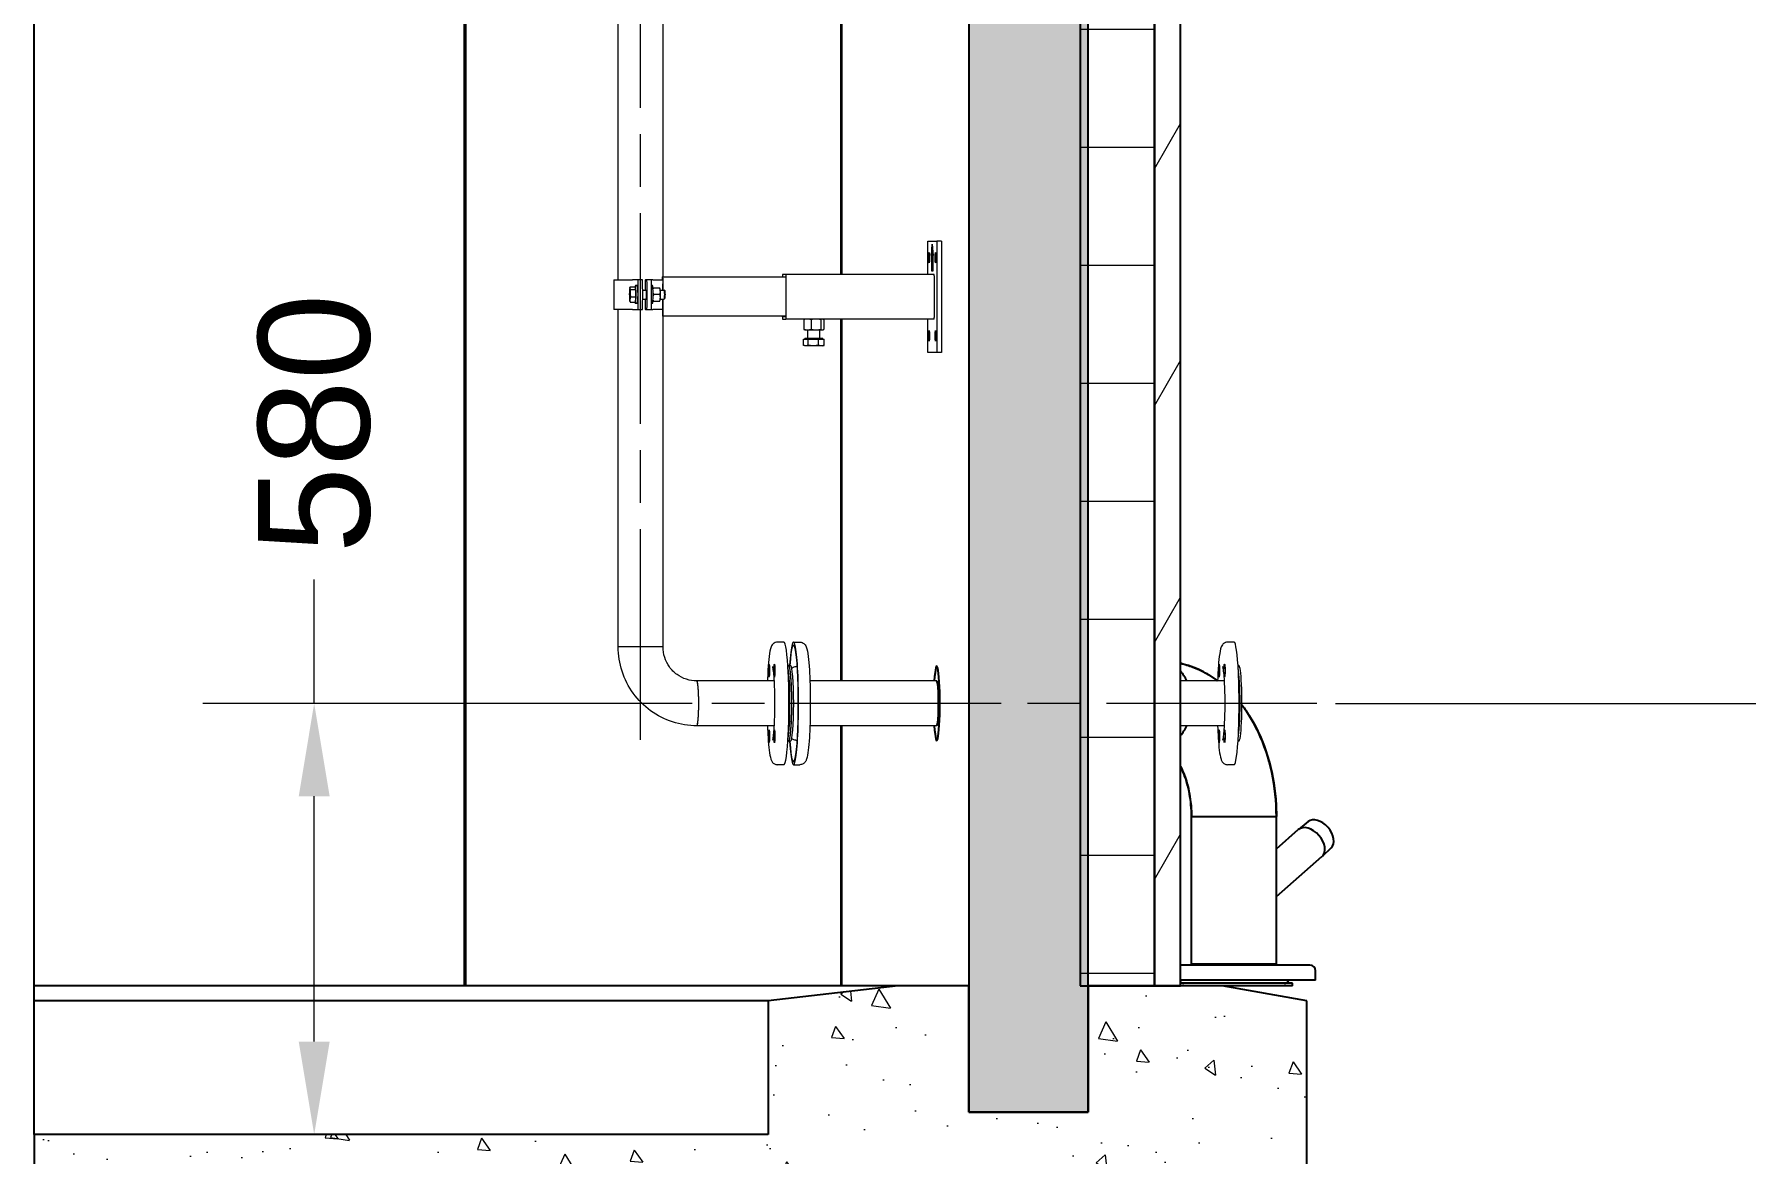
# Model space of a CAD drawing. Header units: millimetres. Extents: x -4172 to 126100, y -2 to 142133.
# Drawn here: x 35799 to 40407, y 3090 to 6102 of the extents above; entities that cross this region are included whole.
import ezdxf

# ---------------------------------------------------------------- set-up
doc = ezdxf.new("R2010")
doc.units = ezdxf.units.MM
doc.header["$LTSCALE"] = 100
doc.linetypes.add('CHAIN', pattern=[0.3543, 0.2362, -0.0295, 0.0591, -0.0295])
for name, color, linetype, lineweight in [('Dimension', 7, 'Continuous', 18), ('Hatch', 7, 'Continuous', 18), ('Visible', 7, 'Continuous', 25)]:
    doc.layers.add(name, color=color, linetype=linetype, lineweight=lineweight)
doc.layers.add('P_Condensate (CS)', color=40, linetype='Continuous', lineweight=18, true_color=0xffbf00)
doc.layers.add('P_Condensate Centerline', color=40, linetype='CHAIN', lineweight=18, true_color=0xffbf00)
doc.styles.add('Title', font='arial.ttf')
doc.dimstyles.new('Default - Method 2b', dxfattribs={"dimscale": 100, "dimtxt": 3, "dimasz": 2.5, "dimexe": 3, "dimexo": 0.5, "dimgap": 0.7, "dimtad": 0, "dimtoh": 1, "dimdec": 1, "dimrnd": 1e-08, "dimtxsty": 'Title', "dimcen": 0.09, "dimdle": 10, "dimclrd": 256, "dimclre": 256, "dimclrt": 7, "dimadec": 0, "dimazin": 2, "dimtfac": 0.833333, "dimtdec": 1, "dimtmove": 0, "dimatfit": 3, "dimfxl": 1, "dimtolj": 1, "dimlwd": -1, "dimlwe": -1, "dimarcsym": 0})

# ---------------------------------------------------------------- blocks, each defined once
blk = doc.blocks.new('*D81')
at = {"layer": 'Defpoints', "color": 0, "transparency": 16777216}
for p in [(37530.4, 14301.5), (39252.5, 4301.5), (40822, 4301.5)]:
    blk.add_point(p, dxfattribs=at)
at = {"layer": 'Dimension', "transparency": 16777216}
for p, q in [((37580.4, 14301.5), (41122, 14301.5)), ((40822, 14051.5), (40822, 9819)), ((40822, 4551.5), (40822, 8784.1)), ((39302.5, 4301.5), (41122, 4301.5))]:
    blk.add_line(p, q, dxfattribs=at)
for points in [[(40780.4, 14051.5), (40863.7, 14051.5), (40822, 14301.5)], [(40780.4, 4551.5), (40863.7, 4551.5), (40822, 4301.5)]]:
    blk.add_solid(points, dxfattribs=at)
at = {"layer": 'Dimension', "color": 7, "transparency": 16777216, "insert": (40975.2, 8854.1), "char_height": 300, "attachment_point": 7, "rotation": 90, "style": 'Title'}
blk.add_mtext('\\A1;5000', dxfattribs=at)
blk = doc.blocks.new('*D82')
at = {"layer": 'Defpoints', "color": 0, "transparency": 16777216}
for p in [(37620.4, 4301.5), (36553, 3141.5), (36553, 3141.5)]:
    blk.add_point(p, dxfattribs=at)
at = {"layer": 'Dimension', "transparency": 16777216}
for p, q in [((36553, 4301.5), (36553, 4634.9)), ((37570.4, 4301.5), (36253, 4301.5)), ((36553, 3391.5), (36553, 4051.5))]:
    blk.add_line(p, q, dxfattribs=at)
for points in [[(36511.4, 4051.5), (36594.7, 4051.5), (36553, 4301.5)], [(36511.4, 3391.5), (36594.7, 3391.5), (36553, 3141.5)]]:
    blk.add_solid(points, dxfattribs=at)
at = {"layer": 'Dimension', "color": 7, "transparency": 16777216, "insert": (36706.2, 4704.9), "char_height": 300, "attachment_point": 7, "rotation": 90, "style": 'Title'}
blk.add_mtext('\\A1;580', dxfattribs=at)

msp = doc.modelspace()

# ---------------------------------------------------------------- hatches: boundary and pattern name
at = {"layer": 'Hatch'}
h = msp.add_hatch(dxfattribs=at)
h.set_pattern_fill('AR-CONC', color=256, scale=53.832768, angle=165.12269, style=0)
h.set_pattern_definition([(215.1227, (0, 0), (-364.504, 131.7854), [40.3746, -444.1203]), (160.1227, (0, 0), (-31.775, -410.5295), [32.2997, -355.2963]), (265.5741, (-30.38, 11), (-396.279, -278.744), [34.313, -377.4442]), (211.3069, (-27.64, -104.06), (-532.389, 233.626), [60.562, -666.1805]), (261.7583, (-72, -84.6), (-620.926, -377.631), [51.47, -566.167]), (156.3069, (-27.64, -104.06), (-620.926, -377.631), [48.4495, -532.944]), (186.1227, (-72.76, -64.22), (-254.9116, 291.9772), [40.3746, -444.1203]), (131.1227, (-72.76, -64.22), (-226.8196, -343.6524), [32.2997, -355.2963]), (236.5741, (-94, -39.9), (-481.7312, -51.6752), [34.313, -377.4442]), (202.6227, (0, 0), (-52.3377, -171.51792), [0, -350.9896, 0, -360.6795, 0, -356.6421]), (172.6227, (0, 0), (-191.3842, -168.8449), [0, -205.6412, 0, -342.9147, 0, -135.9277]), (132.6227, (116.02, -30.82), (-274.62065, 85.5175), [0, -134.5819, 0, -419.8956, 0, -557.1692]), (122.6227, (168.05, -44.64), (-317.2572, 28.5227), [0, -174.9565, 0, -278.8537, 0, -395.6708])])
h.paths.add_polyline_path([(38315.34, 3201.54), (38636.32, 3201.54), (38636.32, 3541.54), (38636.32, 15261.54), (38615.62, 15261.54), (38315.34, 15261.54)])
h = msp.add_hatch(dxfattribs=at)
h.set_pattern_fill('ANSI31', color=256, scale=2540, angle=135.12267, style=0)
h.set_pattern_definition([(180.1227, (0, 0), (0.6798, -317.4993), [])])
h.paths.add_polyline_path([(38615.62, 15271.54), (38615.62, 15261.54), (38615.62, 3541.54), (38636.32, 3541.54), (38815.62, 3541.54), (38815.62, 15271.54)])
h = msp.add_hatch(dxfattribs=at)
h.set_pattern_fill('ANSI31', color=256, scale=2540, angle=195.12287, style=0)
h.set_pattern_definition([(240.1229, (0, 0), (275.3029, -158.16), [])])
h.paths.add_polyline_path([(38885.62, 15271.54), (38815.62, 15271.54), (38815.62, 3541.54), (38885.62, 3541.54)])
h = msp.add_hatch(dxfattribs=at)
h.set_pattern_fill('AR-CONC', color=256, scale=53.832768, angle=255.1229, style=0)
h.set_pattern_definition([(305.1229, (0, 0), (-131.784, -364.5046), [40.3746, -444.1203]), (250.1229, (0, 0), (410.5296, -31.7734), [32.2997, -355.2963]), (355.5743, (-11, -30.38), (278.7455, -396.278), [34.313, -377.4442]), (301.3071, (104.06, -27.64), (-233.624, -532.39), [60.562, -666.1805]), (351.7585, (84.6, -72), (377.6335, -620.925), [51.47, -566.167]), (246.307, (104.06, -27.64), (377.6335, -620.925), [48.4495, -532.944]), (276.1229, (64.22, -72.76), (-291.9762, -254.9127), [40.3746, -444.1203]), (221.1229, (64.22, -72.76), (343.6532, -226.8184), [32.2997, -355.2963]), (326.5743, (39.9, -94), (51.677, -481.731), [34.313, -377.4442]), (292.6229, (0, 0), (171.5181, -52.33706), [0, -350.9896, 0, -360.6795, 0, -356.6421]), (262.6229, (0, 0), (168.8456, -191.3835), [0, -205.6412, 0, -342.9147, 0, -135.9277]), (222.6229, (30.82, 116.02), (-85.5165, -274.62096), [0, -134.5819, 0, -419.8956, 0, -557.1692]), (212.6229, (44.64, 168.05), (-28.5215, -317.2573), [0, -174.9565, 0, -278.8537, 0, -395.6708])])
h.paths.add_polyline_path([(35799.35, 3141.54), (35799.35, 2741.54), (39225.62, 2741.54), (39225.62, 3501.54), (38997.62, 3541.54), (38885.62, 3541.54), (38815.62, 3541.54), (38638.87, 3541.54), (38638.75, 3541.54), (38636.32, 3541.54), (38636.32, 3201.54), (38620.5, 3201.54), (38550.14, 3201.54), (38550.12, 3201.54), (38542.6, 3201.54), (38319.4, 3201.54), (38319.37, 3201.54), (38315.34, 3201.54), (38315.34, 3541.54), (38125.62, 3541.54), (37775.62, 3501.54), (37775.62, 3141.54)])

# ---------------------------------------------------------------- linework, layer by layer
at = {"layer": 'P_Condensate (CS)'}
for p, q in [((37371.57, 5441.54), (37371.57, 7961.54)), ((37492.17, 5449.54), (37492.17, 7943.54)), ((38204.77, 5545.54), (38229.57, 5545.54)), ((38204.77, 5455.54), (38204.77, 5545.54)), ((38214.66, 5506.54), (38217.17, 5536.95)), ((38217.17, 5535.54), (38214.86, 5507.54)), ((38217.17, 5536.95), (38219.69, 5506.54)), ((38219.49, 5507.54), (38217.17, 5535.54)), ((38217.17, 5535.54), (38217.29, 5535.54)), ((38229.57, 5545.54), (38229.57, 5245.54)), ((38241.53, 5545.54), (38229.57, 5545.54)), ((38241.53, 5545.54), (38241.53, 5245.54)), ((38215.93, 5506.54), (38214.66, 5506.54)), ((38214.86, 5507.54), (38216.02, 5507.54)), ((38215.16, 5506.54), (38215.24, 5507.54)), ((38215.93, 5506.54), (38216.02, 5506.54)), ((38215.93, 5464.54), (38215.93, 5506.54)), ((38216.02, 5507.54), (38216.02, 5465.54)), ((38216.31, 5522.68), (38216.47, 5522.68)), ((38216.31, 5513.95), (38216.31, 5522.68)), ((38216.47, 5522.68), (38216.47, 5513.95)), ((38216.73, 5509.98), (38217.06, 5509.98)), ((38217, 5522.68), (38217.15, 5522.68)), ((38217, 5513.9), (38217, 5522.68)), ((38217.15, 5522.68), (38217.15, 5513.95)), ((38217.37, 5522.68), (38217.66, 5522.68)), ((38217.37, 5508.68), (38217.37, 5522.68)), ((38217.53, 5508.68), (38217.37, 5508.68)), ((38217.65, 5521.07), (38217.53, 5521.07)), ((38217.53, 5521.07), (38217.53, 5515.49)), ((38217.53, 5515.49), (38217.63, 5515.49)), ((38217.53, 5513.9), (38217.53, 5508.68)), ((38217.66, 5513.9), (38217.53, 5513.9)), ((38217.63, 5515.49), (38218.01, 5515.49)), ((38217.65, 5521.07), (38218.03, 5521.07)), ((38217.87, 5521.07), (38217.87, 5522.37)), ((38217.87, 5514.32), (38217.87, 5515.49)), ((38217.88, 5516.33), (38218.06, 5516.33)), ((38218.33, 5465.54), (38218.33, 5507.54)), ((38218.33, 5507.54), (38219.49, 5507.54)), ((38218.41, 5506.54), (38218.41, 5464.54)), ((38219.69, 5506.54), (38218.41, 5506.54)), ((38218.83, 5506.54), (38218.83, 5507.54)), ((38219.49, 5507.54), (38219.6, 5507.54)), ((37359.57, 5441.54), (37409.64, 5441.54)), ((37359.57, 5441.54), (37359.57, 5361.54)), ((37420.67, 5441.54), (37409.64, 5441.54)), ((37425.02, 5441.54), (37420.67, 5441.54)), ((37436.98, 5441.54), (37425.02, 5441.54)), ((37444.49, 5441.54), (37444.59, 5441.54)), ((37444.49, 5441.54), (37444.49, 5413.54)), ((37448.94, 5441.54), (37444.59, 5441.54)), ((37460.9, 5441.54), (37448.94, 5441.54)), ((37465.13, 5441.54), (37460.9, 5441.54)), ((37465.13, 5441.54), (37491.99, 5441.54)), ((37489.99, 5449.54), (37489.99, 5441.54)), ((37489.99, 5449.54), (37491.08, 5449.54)), ((37491.08, 5449.54), (37821.35, 5449.54)), ((37813.58, 5451.54), (37813.58, 5449.54)), ((37823.17, 5455.54), (37813.91, 5455.54)), ((37821.35, 5449.54), (37823.01, 5449.54)), ((37823.01, 5449.54), (37823.01, 5341.54)), ((38221.8, 5455.54), (37823.17, 5455.54)), ((37823.5, 5339.54), (37823.5, 5451.54)), ((38218.41, 5464.54), (38215.93, 5464.54)), ((38216.02, 5465.54), (38218.33, 5465.54)), ((38216.43, 5464.54), (38216.43, 5465.54)), ((38218.33, 5465.54), (38218.41, 5465.54)), ((38222.13, 5451.54), (38222.13, 5339.54)), ((37402.59, 5419.06), (37403.44, 5421.47)), ((37403.59, 5421.9), (37416.54, 5421.9)), ((37405.23, 5415.34), (37418.17, 5415.34)), ((37405.57, 5394.98), (37418.51, 5394.98)), ((37416.54, 5421.9), (37417.35, 5418.62)), ((37417.12, 5419.54), (37417.88, 5419.54)), ((37417.35, 5418.62), (37418.17, 5415.34)), ((37418.51, 5394.98), (37417.87, 5388.08)), ((37422.86, 5425.54), (37417.88, 5425.54)), ((37418.17, 5415.34), (37418.34, 5405.16)), ((37418.34, 5405.16), (37418.51, 5394.98)), ((37437.42, 5413.54), (37446.78, 5413.54)), ((37463.72, 5425.54), (37461.21, 5425.54)), ((37465.59, 5419.54), (37483.5, 5419.54)), ((37484.36, 5401.54), (37466.45, 5401.54)), ((37483.99, 5419.06), (37483.82, 5419.54)), ((37484.76, 5413.54), (37495.61, 5413.54)), ((37491.99, 5413.54), (37491.99, 5430.54)), ((37492.65, 5413.54), (37492.65, 5430.54)), ((37497.67, 5411.5), (37495.69, 5413.5)), ((37497.67, 5391.57), (37495.69, 5389.58)), ((37409.64, 5361.54), (37359.57, 5361.54)), ((37371.57, 4453.54), (37371.57, 5361.54)), ((37402.59, 5384.01), (37402.62, 5383.94)), ((37404.29, 5381.18), (37417.23, 5381.18)), ((37409.64, 5361.54), (37420.67, 5361.54)), ((37417.87, 5388.08), (37417.23, 5381.18)), ((37417.45, 5383.54), (37417.88, 5383.54)), ((37422.86, 5377.54), (37417.88, 5377.54)), ((37420.67, 5361.54), (37425.02, 5361.54)), ((37425.02, 5361.54), (37436.98, 5361.54)), ((37437.42, 5389.54), (37446.78, 5389.54)), ((37444.49, 5389.54), (37444.49, 5361.54)), ((37444.59, 5361.54), (37444.49, 5361.54)), ((37444.59, 5361.54), (37448.94, 5361.54)), ((37448.94, 5361.54), (37460.9, 5361.54)), ((37460.9, 5361.54), (37465.13, 5361.54)), ((37463.72, 5377.54), (37461.21, 5377.54)), ((37491.99, 5361.54), (37465.13, 5361.54)), ((37465.59, 5383.54), (37483.5, 5383.54)), ((37483.99, 5384.01), (37483.82, 5383.54)), ((37484.76, 5389.54), (37495.61, 5389.54)), ((37491.99, 5343.54), (37491.99, 5389.54)), ((37492.65, 5343.54), (37492.65, 5389.54)), ((37491.99, 5343.54), (37492.65, 5343.54)), ((37492.17, 4453.54), (37492.17, 5343.54)), ((37823.01, 5343.54), (37492.65, 5343.54)), ((37813.58, 5343.54), (37813.58, 5339.54)), ((37813.91, 5335.54), (37823.17, 5335.54)), ((37814.08, 5341.54), (37814.08, 5343.54)), ((37823.01, 5341.54), (37814.08, 5341.54)), ((38221.8, 5335.54), (37823.17, 5335.54)), ((37871.36, 5334.19), (37871.36, 5307.89)), ((37874.27, 5335.54), (37873.28, 5335.18)), ((37874.27, 5306.54), (37873.28, 5306.9)), ((37874.27, 5306.54), (37880.96, 5306.54)), ((37880.96, 5306.54), (37904.01, 5306.54)), ((37882.27, 5283.54), (37882.27, 5306.54)), ((37890.56, 5334.19), (37890.56, 5307.89)), ((37904.01, 5306.54), (37921.32, 5306.54)), ((37914.27, 5283.54), (37914.27, 5306.54)), ((37917.46, 5334.19), (37917.46, 5307.89)), ((37921.32, 5306.54), (37922.27, 5306.54)), ((37922.27, 5335.54), (37923.26, 5335.18)), ((37922.27, 5306.54), (37923.26, 5306.9)), ((37925.18, 5334.19), (37925.18, 5307.89)), ((38204.77, 5245.54), (38204.77, 5335.54)), ((37870.61, 5264.89), (37870.61, 5281.94)), ((37870.61, 5281.94), (37876.77, 5281.94)), ((37874.27, 5263.54), (37871.48, 5264.55)), ((37922.27, 5283.54), (37874.27, 5283.54)), ((37874.27, 5281.94), (37874.27, 5283.54)), ((37876.77, 5263.54), (37874.27, 5263.54)), ((37876.77, 5281.94), (37882.93, 5281.94)), ((37896.76, 5263.54), (37876.77, 5263.54)), ((37882.93, 5281.94), (37896.76, 5281.94)), ((37882.93, 5264.89), (37882.93, 5281.94)), ((37896.76, 5281.94), (37910.58, 5281.94)), ((37918.26, 5263.54), (37896.76, 5263.54)), ((37910.58, 5264.89), (37910.58, 5281.94)), ((37910.58, 5281.94), (37918.26, 5281.94)), ((37918.26, 5281.94), (37925.93, 5281.94)), ((37922.27, 5263.54), (37918.26, 5263.54)), ((37922.27, 5281.94), (37922.27, 5283.54)), ((37922.27, 5263.54), (37925.06, 5264.55)), ((37925.93, 5264.89), (37925.93, 5281.94)), ((38229.57, 5245.54), (38204.77, 5245.54)), ((38241.53, 5245.54), (38229.57, 5245.54)), ((37492.17, 4453.54), (37371.57, 4453.54)), ((37492.17, 4453.54), (37371.57, 4453.54)), ((37817.55, 4466.54), (37800.6, 4466.54)), ((37843.46, 4466.54), (37860.4, 4466.54)), ((39029.38, 4466.54), (39012.44, 4466.54)), ((37830.5, 4403.54), (37828.27, 4403.54)), ((37830.5, 4403.54), (37835.48, 4403.54)), ((37849.44, 4400.54), (37853.53, 4400.54)), ((39042.34, 4403.54), (39040.11, 4403.54)), ((37790.64, 4361.84), (37583.35, 4361.84)), ((37791.89, 4361.84), (37790.64, 4361.84)), ((38229.13, 4361.84), (37887.67, 4361.84)), ((39002.47, 4361.84), (38885.62, 4361.84)), ((39003.72, 4361.84), (39002.47, 4361.84)), ((37790.64, 4241.24), (37583.35, 4241.24)), ((37791.89, 4241.24), (37790.64, 4241.24)), ((38229.13, 4241.24), (37887.67, 4241.24)), ((39002.47, 4241.24), (38885.62, 4241.24)), ((39003.72, 4241.24), (39002.47, 4241.24)), ((37830.5, 4199.54), (37828.27, 4199.54)), ((37830.5, 4199.54), (37835.48, 4199.54)), ((37849.44, 4202.54), (37853.53, 4202.54)), ((39042.34, 4199.54), (39040.11, 4199.54)), ((37817.55, 4136.54), (37800.6, 4136.54)), ((37843.46, 4136.54), (37860.4, 4136.54)), ((39029.38, 4136.54), (39012.44, 4136.54))]:
    msp.add_line(p, q, dxfattribs=at)
for centre, major_axis in [((38208.49, 5500.54), (0, 14)), ((38225.85, 5500.54), (0, 14)), ((38208.49, 5290.54), (0, 14)), ((38225.85, 5290.54), (0, 14)), ((37777.35, 4389.93), (0, 17.5)), ((37791.97, 4389.93), (0, 17.5)), ((38989.19, 4389.93), (0, 17.5)), ((39003.8, 4389.93), (0, 17.5)), ((37777.35, 4213.15), (0, -17.5)), ((37791.97, 4213.15), (0, -17.5)), ((38989.19, 4213.15), (0, -17.5)), ((39003.8, 4213.15), (0, -17.5))]:
    msp.add_ellipse(centre, major_axis=major_axis, ratio=0.0826786, dxfattribs=at)
for centre, major_axis, start_param, end_param in [((37413.93, 5401.54), (0, -140), 1.2810462, 1.8605464), ((37425.89, 5401.54), (0, 140), 4.4226389, 5.0021391), ((37437.85, 5401.54), (0, -140), 1.2810462, 1.8605464), ((37449.81, 5401.54), (0, 140), 4.4226389, 5.0021391), ((37491.08, 5430.54), (0, 19), 4.712389, 6.2831853), ((37813.91, 5451.54), (0, 4), 0, 1.5707963), ((37823.17, 5451.54), (0, 4), 4.712389, 6.2831853), ((38221.8, 5451.54), (0, 4), 4.712389, 6.2831853), ((37402.93, 5401.54), (0, 18), 0.7259889, 1.7731864), ((37402.93, 5401.54), (0, -18), 4.9147791, 5.9619766), ((37402.93, 5401.54), (0, 18), 5.9619766, 7.0091742), ((37402.93, 5401.54), (0, 18), 4.9147791, 5.9619766), ((37402.93, 5401.54), (0, -18), 0.7259889, 1.7731864), ((37417.88, 5401.54), (0, 24), 2.5836552, 6.899932), ((37417.88, 5401.54), (0, 18), 3.1415927, 6.2831853), ((37422.86, 5401.54), (0, 24), 3.1415927, 6.2831853), ((37446.78, 5401.54), (0, 12), 3.1415927, 6.2831853), ((37463.72, 5401.54), (0, 24), 3.1415927, 6.2831853), ((37483.65, 5401.54), (0, 18), 5.2359878, 6.0532258), ((37483.65, 5401.54), (0, -18), 0.2299595, 1.0471976), ((37483.65, 5401.54), (0, -18), 1.0471976, 2.0943951), ((37495.61, 5401.54), (0, 12), 3.1415927, 6.2831853), ((37497.6, 5401.54), (0, 10), 3.2246508, 6.2001272), ((37402.93, 5401.54), (0, -18), 5.9619766, 7.0091742), ((37813.91, 5339.54), (0, -4), 4.712389, 6.2831853), ((37823.17, 5339.54), (0, -4), 0, 1.5707963), ((38221.8, 5339.54), (0, -4), 0, 1.5707963), ((37843.46, 4301.54), (0, 165), 2.2372238, 7.1875541), ((37843.46, 4301.54), (0, 157), 2.2779618, 7.1468162), ((37817.55, 4301.54), (0, -165), 0, 3.1415927), ((39029.38, 4301.54), (0, -165), 0, 3.1415927), ((37825.52, 4301.54), (0, -102), 0.3923971, 2.7491956), ((37830.5, 4301.54), (0, -102), 0, 3.1415927), ((37830.5, 4301.54), (0, 102), 3.1415926, 6.2831852), ((37835.48, 4301.54), (0, 102), 3.1415927, 6.2831853), ((39037.35, 4301.54), (0, -102), 0.3923971, 2.7491956), ((39042.34, 4301.54), (0, -102), 0, 3.1415927), ((37583.35, 4301.54), (0, -60.3), 0.0000001, 3.1415927), ((37583.35, 4301.54), (0, -60.3), 0, 3.1415927), ((37790.64, 4301.54), (0, 60.3), 6.0027788, 6.2831853), ((37790.64, 4301.54), (0, 60.3), 6.0027788, 6.2831853), ((39002.47, 4301.54), (0, 60.3), 6.0027788, 6.2831853), ((39002.47, 4301.54), (0, 60.3), 6.0027788, 6.2831853), ((37790.64, 4301.54), (0, -60.3), 0, 0.2804065), ((37790.64, 4301.54), (0, -60.3), 0, 0.2804065), ((39002.47, 4301.54), (0, -60.3), 0, 0.2804065), ((39002.47, 4301.54), (0, -60.3), 0, 0.2804065)]:
    msp.add_ellipse(centre, major_axis=major_axis, ratio=0.0826786, start_param=start_param, end_param=end_param, dxfattribs=at)
for points in [[(38216.43, 5509.68), (38216.36, 5510.41), (38216.31, 5512.45), (38216.31, 5513.95)], [(38216.73, 5508.39), (38216.63, 5508.39), (38216.48, 5509.04), (38216.43, 5509.68)], [(38216.47, 5513.95), (38216.47, 5512.97), (38216.49, 5511.66), (38216.52, 5511.12)], [(38216.52, 5511.12), (38216.55, 5510.56), (38216.66, 5509.98), (38216.73, 5509.98)], [(38216.73, 5509.98), (38216.81, 5509.98), (38216.92, 5510.56), (38216.95, 5511.12)], [(38217.04, 5509.68), (38216.99, 5509.03), (38216.84, 5508.39), (38216.73, 5508.39)], [(38216.92, 5509.68), (38216.91, 5509.83), (38216.9, 5509.98)], [(38216.98, 5509.12), (38216.95, 5509.36), (38216.92, 5509.68)], [(38216.95, 5511.12), (38216.98, 5511.66), (38217, 5512.96), (38217, 5513.9)], [(38217.15, 5513.95), (38217.15, 5512.49), (38217.1, 5510.4), (38217.04, 5509.68)], [(38217.63, 5515.49), (38217.73, 5515.49), (38217.84, 5515.86), (38217.88, 5516.33)], [(38217.86, 5520.54), (38217.82, 5520.84), (38217.73, 5521.07), (38217.65, 5521.07)], [(38217.66, 5522.68), (38217.77, 5522.68), (38217.91, 5522.28), (38217.97, 5521.81)], [(38218, 5515.36), (38217.94, 5514.64), (38217.78, 5513.9), (38217.66, 5513.9)], [(38217.94, 5518.41), (38217.94, 5519.13), (38217.9, 5520.2), (38217.86, 5520.54)], [(38217.88, 5516.33), (38217.91, 5516.75), (38217.94, 5517.74), (38217.94, 5518.41)], [(38217.97, 5521.81), (38218.03, 5521.28), (38218.1, 5519.63), (38218.1, 5518.46)], [(38218.1, 5518.46), (38218.1, 5517.56), (38218.05, 5515.92), (38218, 5515.36)]]:
    msp.add_open_spline(points, degree=2, dxfattribs=at)
for points, weights in [([(37403.4, 5418.62), (37403.02, 5420.14), (37403.59, 5421.9)], [1, 1.04004449402, 1.00403051866]), ([(37405.23, 5415.34), (37403.78, 5417.09), (37403.4, 5418.62)], [1.00403051866, 1.04004449402, 1]), ([(37403.59, 5421.9), (37403.51, 5421.68), (37403.44, 5421.47)], [1.00403051866, 1.00608381719, 1.0078898809]), ([(37403.92, 5388.08), (37404.22, 5391.28), (37405.57, 5394.98)], [1, 1.04004449402, 1.00403051866]), ([(37404.39, 5405.16), (37404.31, 5409.88), (37405.23, 5415.34)], [1, 1.04004449402, 1.00403051866]), ([(37405.57, 5394.98), (37404.47, 5400.43), (37404.39, 5405.16)], [1.00403051866, 1.04004449402, 1]), ([(37465.03, 5419.54), (37465.29, 5419.54), (37465.59, 5419.54)], [1.12891498948, 1.13983581333, 1.14735010412]), ([(37465.59, 5419.54), (37465.38, 5418.22), (37465.24, 5416.99)], [1.14735010412, 1.13743874192, 1.12160081122]), ([(37465.69, 5404.94), (37465.99, 5403.31), (37466.45, 5401.54)], [1.11000226936, 1.13402903397, 1.14735010412]), ([(37466.45, 5401.54), (37465.99, 5399.77), (37465.69, 5398.14)], [1.14735010412, 1.13402903397, 1.11000226936]), ([(37483.5, 5419.54), (37483.82, 5419.54), (37483.82, 5419.54)], [1.14735010412, 1.12620574113, 1.07808859101]), ([(37484.94, 5410.54), (37484.74, 5414.71), (37483.5, 5419.54)], [1, 1.11179941695, 1.14735010412]), ([(37483.5, 5383.54), (37484.74, 5388.36), (37484.94, 5392.54)], [1.14735010412, 1.11179941695, 1]), ([(37484.36, 5401.54), (37485.14, 5406.36), (37484.94, 5410.54)], [1.14735010412, 1.11179941695, 1]), ([(37484.94, 5392.54), (37485.14, 5396.71), (37484.36, 5401.54)], [1, 1.11179941695, 1.14735010412]), ([(37402.62, 5383.94), (37403.07, 5382.65), (37404.29, 5381.18)], [1.01113920297, 1.03410532363, 1.00403051866]), ([(37404.29, 5381.18), (37403.62, 5384.87), (37403.92, 5388.08)], [1.00403051866, 1.04004449402, 1]), ([(37465.59, 5383.54), (37465.29, 5383.54), (37465.03, 5383.54)], [1.14735010412, 1.13983581333, 1.12891498948]), ([(37465.24, 5386.08), (37465.38, 5384.85), (37465.59, 5383.54)], [1.12160081122, 1.13743874192, 1.14735010412]), ([(37483.82, 5383.54), (37483.82, 5383.54), (37483.5, 5383.54)], [1.07808859101, 1.12620574113, 1.14735010412]), ([(37880.96, 5335.54), (37876.5, 5335.54), (37871.36, 5334.19)], [1, 1.11576506476, 1.15554960661]), ([(37871.36, 5334.19), (37872.37, 5334.85), (37873.28, 5335.18)], [1.15554960661, 1.1357522507, 1.09714060033]), ([(37871.36, 5307.89), (37876.5, 5306.54), (37880.96, 5306.54)], [1.15554960661, 1.11576506476, 1]), ([(37873.28, 5306.9), (37872.37, 5307.23), (37871.36, 5307.89)], [1.09714060033, 1.1357522507, 1.15554960661]), ([(37890.56, 5334.19), (37885.41, 5335.54), (37880.96, 5335.54)], [1.15554960661, 1.11576506476, 1]), ([(37880.96, 5306.54), (37885.41, 5306.54), (37890.56, 5307.89)], [1, 1.11576506476, 1.15554960661]), ([(37904.01, 5335.54), (37897.77, 5335.54), (37890.56, 5334.19)], [1, 1.11576506476, 1.15554960661]), ([(37890.56, 5307.89), (37897.77, 5306.54), (37904.01, 5306.54)], [1.15554960661, 1.11576506476, 1]), ([(37917.46, 5334.19), (37910.25, 5335.54), (37904.01, 5335.54)], [1.15554960661, 1.11576506476, 1]), ([(37904.01, 5306.54), (37910.25, 5306.54), (37917.46, 5307.89)], [1, 1.11576506476, 1.15554960661]), ([(37921.32, 5335.54), (37919.53, 5335.54), (37917.46, 5334.19)], [1, 1.11576506476, 1.15554960661]), ([(37917.46, 5307.89), (37919.53, 5306.54), (37921.32, 5306.54)], [1.15554960661, 1.11576506476, 1]), ([(37925.18, 5334.19), (37923.11, 5335.54), (37921.32, 5335.54)], [1.15554960661, 1.11576506476, 1]), ([(37921.32, 5306.54), (37923.11, 5306.54), (37925.18, 5307.89)], [1, 1.11576506476, 1.15554960661]), ([(37876.77, 5263.54), (37873.91, 5263.54), (37870.61, 5264.89)], [1, 1.04818815859, 1.01981541865]), ([(37882.93, 5264.89), (37879.63, 5263.54), (37876.77, 5263.54)], [1.01981541865, 1.04818815859, 1]), ([(37896.76, 5263.54), (37890.34, 5263.54), (37882.93, 5264.89)], [1, 1.04818815859, 1.01981541865]), ([(37910.58, 5264.89), (37903.17, 5263.54), (37896.76, 5263.54)], [1.01981541865, 1.04818815859, 1]), ([(37918.26, 5263.54), (37914.7, 5263.54), (37910.58, 5264.89)], [1, 1.04818815859, 1.01981541865]), ([(37925.93, 5264.89), (37921.82, 5263.54), (37918.26, 5263.54)], [1.01981541865, 1.04818815859, 1]), ([(37925.06, 5264.55), (37925.49, 5264.71), (37925.93, 5264.89)], [1.02591072975, 1.02351333745, 1.01981541865])]:
    msp.add_rational_spline(points, weights, degree=2, dxfattribs=at)
for points, knots in [([(37583.35, 4241.24), (37561.15, 4241.24), (37538.96, 4244.77), (37496.74, 4258.53), (37476.73, 4268.76), (37440.85, 4294.92), (37424.98, 4310.84), (37398.94, 4346.82), (37388.76, 4366.86), (37375.08, 4409.12), (37371.57, 4431.33), (37371.57, 4453.54)], [3.1415927, 3.1415927, 3.1415927, 3.1415927, 3.4557519, 3.4557519, 3.7699112, 3.7699112, 4.0840704, 4.0840704, 4.3982297, 4.3982297, 4.712389, 4.712389, 4.712389, 4.712389]), ([(37583.35, 4361.84), (37573.82, 4361.84), (37564.3, 4363.35), (37546.17, 4369.26), (37537.56, 4373.66), (37522.11, 4384.92), (37515.27, 4391.79), (37504.02, 4407.33), (37499.61, 4416), (37493.69, 4434.29), (37492.17, 4443.91), (37492.17, 4453.54)], [3.1415927, 3.1415927, 3.1415927, 3.1415927, 3.4557519, 3.4557519, 3.7699112, 3.7699112, 4.0840704, 4.0840704, 4.3982297, 4.3982297, 4.712389, 4.712389, 4.712389, 4.712389]), ([(37800.6, 4466.54), (37798.37, 4466.54), (37796.16, 4466.06), (37792.3, 4464.54), (37790.73, 4463.49), (37787.92, 4461.15), (37786.9, 4459.89), (37784.67, 4456.73), (37783.93, 4455.07), (37780.43, 4446.36), (37779.32, 4438.89), (37776.69, 4417.95), (37775.62, 4405.59), (37774.18, 4382.23), (37773.71, 4372.29), (37773.33, 4361.84)], [0, 0, 0, 0, 0.0326229, 0.0326229, 0.0687878, 0.0687878, 0.1164346, 0.1164346, 0.2027647, 0.2027647, 0.5822135, 0.5822135, 0.9313367, 0.9313367, 1.1583886, 1.1583886, 1.1583886, 1.1583886]), ([(37860.4, 4466.54), (37862.64, 4466.54), (37864.85, 4466.06), (37868.7, 4464.54), (37870.28, 4463.49), (37873.08, 4461.15), (37874.1, 4459.89), (37876.33, 4456.73), (37877.08, 4455.07), (37880.58, 4446.36), (37881.68, 4438.89), (37884.31, 4417.95), (37885.38, 4405.59), (37887.07, 4378.17), (37887.7, 4363.35), (37888.53, 4332.26), (37888.73, 4316.02), (37888.7, 4283.64), (37888.47, 4267.49), (37887.59, 4236.84), (37886.94, 4222.34), (37885.28, 4196.29), (37884.26, 4184.79), (37881.82, 4165.28), (37880.62, 4157.91), (37877.67, 4149.3), (37876.9, 4147.2), (37874.26, 4143.4), (37873.35, 4142.25), (37870.43, 4139.63), (37868.19, 4138.09), (37863.65, 4136.78), (37862.03, 4136.54), (37860.4, 4136.54)], [3.1415927, 3.1415927, 3.1415927, 3.1415927, 3.1742155, 3.1742155, 3.2103805, 3.2103805, 3.2580272, 3.2580272, 3.3443573, 3.3443573, 3.7238062, 3.7238062, 4.0729294, 4.0729294, 4.4002959, 4.4002959, 4.7238707, 4.7238707, 5.046693, 5.046693, 5.3703922, 5.3703922, 5.6981769, 5.6981769, 6.0468755, 6.0468755, 6.1650304, 6.1650304, 6.2093183, 6.2093183, 6.2594455, 6.2594455, 6.2831853, 6.2831853, 6.2831853, 6.2831853]), ([(39012.44, 4466.54), (39010.2, 4466.54), (39007.99, 4466.06), (39004.14, 4464.54), (39002.56, 4463.49), (38999.76, 4461.15), (38998.74, 4459.89), (38996.51, 4456.73), (38995.76, 4455.07), (38992.26, 4446.36), (38991.16, 4438.89), (38988.53, 4417.95), (38987.46, 4405.59), (38986.02, 4382.23), (38985.54, 4372.29), (38985.16, 4361.84)], [3.1415927, 3.1415927, 3.1415927, 3.1415927, 3.1742155, 3.1742155, 3.2103805, 3.2103805, 3.2580272, 3.2580272, 3.3443573, 3.3443573, 3.7238062, 3.7238062, 4.0729294, 4.0729294, 4.2999813, 4.2999813, 4.2999813, 4.2999813]), ([(37787.53, 4202.66), (37787.53, 4202.66), (37787.66, 4203.04), (37788.13, 4204.86), (37788.57, 4207.03), (37789.61, 4213.84), (37790.23, 4219.21), (37791.4, 4232.75), (37791.94, 4241.2), (37792.8, 4260.07), (37793.12, 4270.53), (37793.46, 4292.25), (37793.5, 4303.51), (37793.27, 4325.58), (37793.01, 4336.39), (37792.24, 4356.38), (37791.72, 4365.57), (37790.51, 4381.18), (37789.81, 4387.69), (37788.79, 4394.62), (37788.48, 4396.42), (37787.96, 4398.9), (37787.74, 4399.74), (37787.56, 4400.32), (37787.53, 4400.41), (37787.53, 4400.41)], [3.3600099, 3.3600099, 3.3600099, 3.3600099, 3.4517788, 3.4517788, 3.6368153, 3.6368153, 3.904326, 3.904326, 4.2071815, 4.2071815, 4.5200435, 4.5200435, 4.8357434, 4.8357434, 5.1516645, 5.1516645, 5.4654668, 5.4654668, 5.7712563, 5.7712563, 5.9070362, 5.9070362, 6.0190495, 6.0190495, 6.0647681, 6.0647681, 6.0647681, 6.0647681]), ([(37838.69, 4395.87), (37839.57, 4396.8), (37840.74, 4397.84), (37843.9, 4399.55), (37845.77, 4400.22), (37848.36, 4400.51), (37848.9, 4400.54), (37849.44, 4400.54)], [3.055006319, 3.055006319, 3.055006319, 3.055006319, 3.096787635, 3.096787635, 3.132443861, 3.132443861, 3.141592654, 3.141592654, 3.141592654, 3.141592654]), ([(38999.36, 4202.66), (38999.36, 4202.66), (38999.49, 4203.04), (38999.96, 4204.86), (39000.4, 4207.03), (39001.45, 4213.84), (39002.06, 4219.21), (39003.23, 4232.75), (39003.77, 4241.2), (39004.64, 4260.07), (39004.95, 4270.53), (39005.3, 4292.25), (39005.33, 4303.51), (39005.11, 4325.58), (39004.85, 4336.39), (39004.07, 4356.38), (39003.56, 4365.57), (39002.35, 4381.18), (39001.65, 4387.69), (39000.63, 4394.62), (39000.32, 4396.42), (38999.79, 4398.9), (38999.57, 4399.74), (38999.4, 4400.32), (38999.36, 4400.41), (38999.36, 4400.41)], [6.5016025, 6.5016025, 6.5016025, 6.5016025, 6.5933715, 6.5933715, 6.7784079, 6.7784079, 7.0459186, 7.0459186, 7.3487742, 7.3487742, 7.6616362, 7.6616362, 7.977336, 7.977336, 8.2932572, 8.2932572, 8.6070594, 8.6070594, 8.912849, 8.912849, 9.0486288, 9.0486288, 9.1606422, 9.1606422, 9.2063608, 9.2063608, 9.2063608, 9.2063608]), ([(37830.04, 4235.29), (37830.51, 4240.12), (37830.92, 4245.56), (37831.73, 4259.33), (37832.08, 4268.02), (37832.52, 4286.12), (37832.62, 4295.51), (37832.56, 4314.16), (37832.4, 4323.41), (37831.85, 4340.92), (37831.46, 4349.17), (37830.68, 4360.56), (37830.38, 4364.33), (37830.04, 4367.78)], [3.8439617, 3.8439617, 3.8439617, 3.8439617, 4.0949016, 4.0949016, 4.4255502, 4.4255502, 4.7508404, 4.7508404, 5.0751836, 5.0751836, 5.4011359, 5.4011359, 5.5808162, 5.5808162, 5.5808162, 5.5808162]), ([(39041.88, 4235.29), (39042.35, 4240.12), (39042.76, 4245.56), (39043.57, 4259.33), (39043.92, 4268.02), (39044.36, 4286.12), (39044.45, 4295.51), (39044.4, 4314.16), (39044.24, 4323.41), (39043.69, 4340.92), (39043.3, 4349.17), (39042.52, 4360.56), (39042.21, 4364.33), (39041.88, 4367.78)], [6.9855544, 6.9855544, 6.9855544, 6.9855544, 7.2364942, 7.2364942, 7.5671428, 7.5671428, 7.8924331, 7.8924331, 8.2167762, 8.2167762, 8.5427286, 8.5427286, 8.7224089, 8.7224089, 8.7224089, 8.7224089]), ([(37773.33, 4241.24), (37773.74, 4229.93), (37774.26, 4219.22), (37775.73, 4196.29), (37776.74, 4184.79), (37779.18, 4165.28), (37780.38, 4157.91), (37783.33, 4149.3), (37784.1, 4147.2), (37786.74, 4143.4), (37787.65, 4142.25), (37790.57, 4139.63), (37792.82, 4138.09), (37797.35, 4136.78), (37798.97, 4136.54), (37800.6, 4136.54)], [1.983204, 1.983204, 1.983204, 1.983204, 2.2287996, 2.2287996, 2.5565843, 2.5565843, 2.9052829, 2.9052829, 3.0234378, 3.0234378, 3.0677257, 3.0677257, 3.1178529, 3.1178529, 3.1415927, 3.1415927, 3.1415927, 3.1415927]), ([(38985.16, 4241.24), (38985.57, 4229.93), (38986.1, 4219.22), (38987.56, 4196.29), (38988.58, 4184.79), (38991.02, 4165.28), (38992.22, 4157.91), (38995.17, 4149.3), (38995.93, 4147.2), (38998.58, 4143.4), (38999.49, 4142.25), (39002.41, 4139.63), (39004.65, 4138.09), (39009.19, 4136.78), (39010.81, 4136.54), (39012.44, 4136.54)], [5.1247967, 5.1247967, 5.1247967, 5.1247967, 5.3703922, 5.3703922, 5.6981769, 5.6981769, 6.0468755, 6.0468755, 6.1650304, 6.1650304, 6.2093183, 6.2093183, 6.2594455, 6.2594455, 6.2831853, 6.2831853, 6.2831853, 6.2831853]), ([(37849.44, 4202.54), (37847.71, 4202.54), (37846, 4202.86), (37842.94, 4203.95), (37841.65, 4204.72), (37839.84, 4206.07), (37839.21, 4206.65), (37838.69, 4207.2)], [0, 0, 0, 0, 0.029350895, 0.029350895, 0.061628613, 0.061628613, 0.086586335, 0.086586335, 0.086586335, 0.086586335])]:
    msp.add_open_spline(points, degree=3, knots=knots, dxfattribs=at)
at = {"layer": 'P_Condensate Centerline', "ltscale": 23.990969}
for p, q in [((37431.87, 4203.54), (37431.87, 14399.54)), ((39252.47, 4301.54), (37620.36, 4301.54))]:
    msp.add_line(p, q, dxfattribs=at)
at = {"layer": 'Visible'}
for p, q in [((35799.35, 3541.54), (35799.35, 15261.54)), ((36957.68, 3541.54), (36957.68, 15261.54)), ((36961.5, 3541.54), (36961.5, 15261.54)), ((38315.34, 15261.54), (38315.34, 3201.54)), ((38615.62, 15271.54), (38615.62, 3541.54)), ((38636.32, 3201.54), (38636.32, 15261.54)), ((38815.62, 3541.54), (38815.62, 15271.54)), ((38815.62, 15271.54), (38815.62, 3541.54)), ((38885.62, 3541.54), (38885.62, 15271.54)), ((37971.59, 5455.54), (37971.59, 7935.54)), ((37973.54, 5455.54), (37973.54, 7935.54)), ((37971.59, 4361.84), (37971.59, 5335.54)), ((37973.54, 4361.84), (37973.54, 5335.54)), ((37971.59, 3541.54), (37971.59, 4241.24)), ((37973.54, 3541.54), (37973.54, 4241.24)), ((38914.89, 3599.54), (38914.89, 3997.54)), ((38914.89, 3997.54), (39143.49, 3997.54)), ((39143.49, 3599.54), (39143.49, 3997.54)), ((39229.05, 3983.37), (39203.14, 3962.36)), ((39143.49, 3910.04), (39202.53, 3961.84)), ((39143.49, 3781.52), (39266.24, 3889.23)), ((39291.04, 3912.72), (39266.83, 3889.77)), ((39233.19, 3597.54), (38885.62, 3597.54)), ((39143.49, 3599.54), (38914.89, 3599.54)), ((39143.49, 3599.54), (38914.89, 3599.54)), ((38914.89, 3597.54), (38914.89, 3599.54)), ((39143.49, 3597.54), (39143.49, 3599.54)), ((39249.19, 3556.54), (38885.62, 3556.54)), ((39187.19, 3548.54), (38885.62, 3548.54)), ((39187.19, 3541.54), (39187.19, 3548.54)), ((39249.19, 3556.54), (39249.19, 3581.54)), ((38125.62, 3541.54), (35799.35, 3541.54)), ((38125.62, 3541.54), (37775.62, 3501.54)), ((38315.34, 3541.54), (38125.62, 3541.54)), ((38315.34, 3201.54), (38315.34, 3541.54)), ((38615.62, 3541.54), (38815.62, 3541.54)), ((38997.62, 3541.54), (38636.32, 3541.54)), ((38636.32, 3541.54), (38636.32, 3201.54)), ((38815.62, 3541.54), (38885.62, 3541.54)), ((39225.62, 3501.54), (38997.62, 3541.54)), ((39187.19, 3541.54), (38997.62, 3541.54)), ((35799.35, 3141.54), (35799.35, 3501.54)), ((37775.62, 3501.54), (35799.35, 3501.54)), ((37775.62, 3501.54), (37775.62, 3141.54)), ((39225.62, 2741.54), (39225.62, 3501.54)), ((38315.34, 3201.54), (38636.32, 3201.54)), ((38636.32, 3201.54), (38315.34, 3201.54)), ((35799.35, 3141.54), (35799.35, 2741.54)), ((37775.62, 3141.54), (35799.35, 3141.54))]:
    msp.add_line(p, q, dxfattribs=at)
for centre, radius, start, end in [((39233.19, 3581.54), 16, 0, 90), ((38894.19, 3562.54), 14, 232.22835, 270), ((39164.19, 3562.54), 14, 270, 334.62307)]:
    msp.add_arc(centre, radius, start, end, dxfattribs=at)
for centre, major_axis, ratio, start_param, end_param in [((38229.13, 4301.54), (0, 100), 0.0826786, 2.2180527, 7.2067252), ((38229.13, 4301.54), (0, -100), 0.0826786, 5.3596454, 10.3483179), ((38829.16, 4301.54), (0, -114.3), 0.7530204, 2.126521, 2.4261804), ((38229.13, 4301.54), (0, 60.3), 0.0826786, 3.1415924, 6.2831851), ((38829.16, 4301.54), (0, -114.3), 0.7530204, 0.7154123, 1.0150717), ((39234.39, 3925.54), (-31.86, 36.31), 0.6521348, 3.1415927, 6.2831853), ((39259.46, 3947.54), (-31, 35.34), 0.6521348, 3.1668349, 6.257943)]:
    msp.add_ellipse(centre, major_axis=major_axis, ratio=ratio, start_param=start_param, end_param=end_param, dxfattribs=at)
for points, knots in [([(38985.18, 4362.39), (38971.55, 4372.52), (38956.98, 4381.54), (38923.89, 4397.88), (38905.09, 4404.74), (38885.62, 4409.3)], [5.82846056, 5.82846056, 5.82846056, 5.82846056, 5.96902604, 5.96902604, 6.13048864, 6.13048864, 6.13048864, 6.13048864]), ([(38885.62, 4409.3), (38896.98, 4406.64), (38908.12, 4403.2), (38942.8, 4389.91), (38965.03, 4377.37), (38985.18, 4362.39)], [3.29428932, 3.29428932, 3.29428932, 3.29428932, 3.38850982, 3.38850982, 3.5963174, 3.5963174, 3.5963174, 3.5963174]), ([(39143.49, 3997.54), (39143.49, 4037.25), (39139.39, 4076.96), (39122.96, 4153.79), (39110.65, 4190.93), (39081.98, 4250.89), (39067.58, 4274.9), (39050.76, 4296.96)], [4.71238898, 4.71238898, 4.71238898, 4.71238898, 5.02654825, 5.02654825, 5.34070751, 5.34070751, 5.57110099, 5.57110099, 5.57110099, 5.57110099]), ([(39050.76, 4296.96), (39058.66, 4286.61), (39066.02, 4275.82), (39092.74, 4232.27), (39108.29, 4196.8), (39131.14, 4122.34), (39138.43, 4083.34), (39142.87, 4028.45), (39143.49, 4012.99), (39143.49, 3997.54)], [3.85367697, 3.85367697, 3.85367697, 3.85367697, 3.96181182, 3.96181182, 4.27597108, 4.27597108, 4.59013035, 4.59013035, 4.71238898, 4.71238898, 4.71238898, 4.71238898]), ([(38914.89, 3997.54), (38914.89, 4017.92), (38913.07, 4038.29), (38906.17, 4076.59), (38901.12, 4094.54), (38892.07, 4117.92), (38888.92, 4124.98), (38885.62, 4131.49)], [4.71238898, 4.71238898, 4.71238898, 4.71238898, 4.97960612, 4.97960612, 5.24400745, 5.24400745, 5.3695119, 5.3695119, 5.3695119, 5.3695119]), ([(38885.62, 4131.49), (38891.5, 4119.9), (38896.9, 4106.54), (38906.52, 4074.95), (38910.41, 4056.27), (38914.13, 4023.98), (38914.89, 4010.76), (38914.89, 3997.54)], [4.05526606, 4.05526606, 4.05526606, 4.05526606, 4.27884642, 4.27884642, 4.53903886, 4.53903886, 4.71238898, 4.71238898, 4.71238898, 4.71238898])]:
    msp.add_open_spline(points, degree=3, knots=knots, dxfattribs=at)
msp.add_rational_spline([(35799.35, 3501.54), (35799.35, 3520.69), (35799.35, 3541.54)], [1.00001967435, 1.00015464827, 1], degree=2, dxfattribs=at)

# ---------------------------------------------------------------- dimensions: what is measured, and where the dimension line sits
at = {"layer": 'Dimension'}
for base, p1, p2, override, picture, middle in [((40822.04, 4301.54), (37530.39, 14301.54), (39252.47, 4301.54), {"dimgap": 0.7, "dimtoh": 0, "dimdec": 1, "dimlfac": 0.5, "dimtol": 0, "dimlim": 0, "dimtp": 0, "dimtm": 0, "dimtdec": 1, "dimtofl": 0, "dimatfit": 1}, '*D81', (40822.04, 9301.54)), ((36553.05, 3141.54), (37620.36, 4301.54), (36553.05, 3141.54), {"dimgap": 0.7, "dimtoh": 0, "dimdec": 1, "dimlfac": 0.5, "dimse2": 1, "dimtol": 0, "dimlim": 0, "dimtp": 0, "dimtm": 0, "dimtdec": 1, "dimtofl": 0, "dimatfit": 2}, '*D82', (36553.05, 5035.79))]:
    dim = msp.add_linear_dim(base=base, p1=p1, p2=p2, angle=90, dimstyle='Default - Method 2b', override=override, dxfattribs=at)
    dim.commit()
    dim.dimension.update_dxf_attribs({"geometry": picture, "text_midpoint": middle, "dimtype": 160})

doc.saveas('drawing.dxf')
